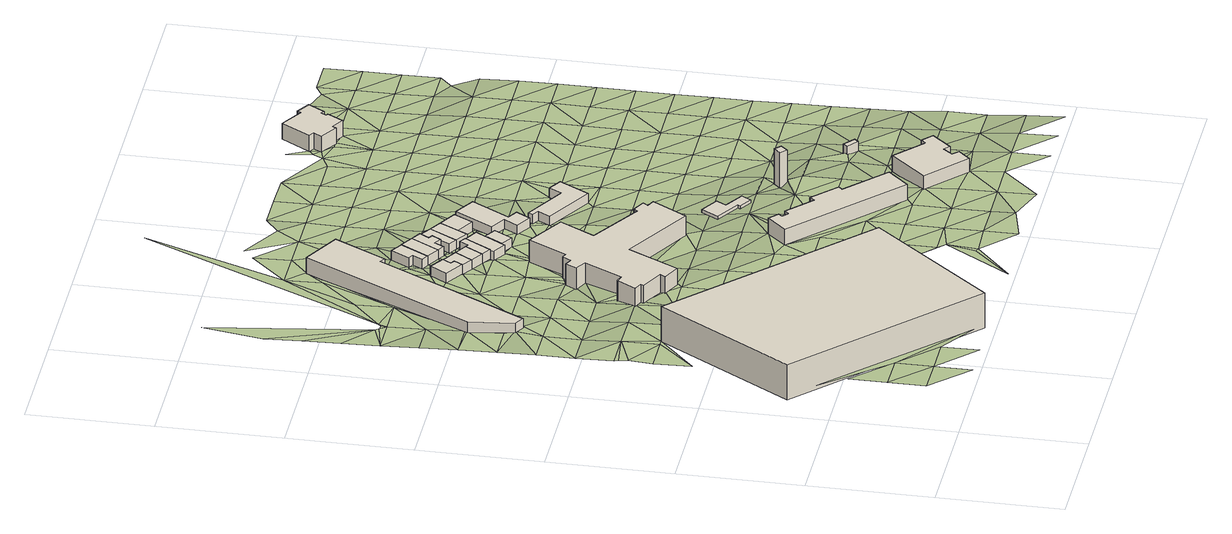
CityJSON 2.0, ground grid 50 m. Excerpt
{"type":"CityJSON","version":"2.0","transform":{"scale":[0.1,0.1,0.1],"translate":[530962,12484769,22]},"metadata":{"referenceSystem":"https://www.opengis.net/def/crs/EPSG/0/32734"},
"CityObjects":{
"building1":{"type":"Building","attributes":{"address":"358 on Victoria Victoria Road Cape Town","building":"commercial","building:levels":5,"building_height":15.3,"plus_code":"4FRW3F76+Q6G","ground_height":28.44,"roof_height":43.74},"geometry":[{"type":"Solid","lod":"1","boundaries":[[[[0,1,2,3]],[[1,4,5,2]],[[4,6,7,5]],[[6,0,3,7]],[[3,2,5,7]],[[6,4,1,0]]]]}]},
"building2":{"type":"Building","attributes":{"address":"International Hotel School 127 Cecil Road Salt River 7925 Cape Town","building":"college","building:levels":2,"amenity":"college","building_height":6.9,"plus_code":"4FRW3F86+86P","ground_height":23.71,"roof_height":30.61},"geometry":[{"type":"Solid","lod":"1","boundaries":[[[[8,9,10,11]],[[9,12,13,10]],[[12,14,15,13]],[[14,16,17,15]],[[16,18,19,17]],[[18,20,21,19]],[[20,8,11,21]],[[11,10,13,15,17,19,21]],[[20,18,16,14,12,9,8]]]]}]},
"building3":{"type":"Building","attributes":{"address":"1 Milne Street Salt River Cape Town","building":"house","building:levels":1,"building_height":4.1,"plus_code":"4FRW3F86+88G","ground_height":25.36,"roof_height":29.46},"geometry":[{"type":"Solid","lod":"1","boundaries":[[[[22,23,24,25]],[[23,26,27,24]],[[26,28,29,27]],[[28,30,31,29]],[[30,32,33,31]],[[32,22,25,33]],[[25,24,27,29,31,33]],[[32,30,28,26,23,22]]]]}]},
"building4":{"type":"Building","attributes":{"address":"271 Victoria Road Salt River Cape Town","building":"commercial","building:levels":3,"building_height":9.7,"plus_code":"4FRW3F86+495","ground_height":25.04,"roof_height":34.74},"geometry":[{"type":"Solid","lod":"1","boundaries":[[[[34,35,36,37]],[[35,38,39,36]],[[38,40,41,39]],[[40,42,43,41]],[[42,44,45,43]],[[44,46,47,45]],[[46,48,49,47]],[[48,50,51,49]],[[50,52,53,51]],[[52,54,55,53]],[[54,56,57,55]],[[56,58,59,57]],[[58,60,61,59]],[[60,62,63,61]],[[62,64,65,63]],[[64,66,67,65]],[[66,68,69,67]],[[68,70,71,69]],[[70,72,73,71]],[[72,74,75,73]],[[74,76,77,75]],[[76,78,79,77]],[[78,80,81,79]],[[80,34,37,81]],[[37,36,39,41,43,45,47,49,51,53,55,57,59,61,63,65,67,69,71,73,75,77,79,81]],[[80,78,76,74,72,70,68,66,64,62,60,58,56,54,52,50,48,46,44,42,40,38,35,34]]]]}]},
"building5":{"type":"Building","attributes":{"address":"2 Milne Street Salt River Cape Town","building":"house","building:levels":1,"building_height":4.1,"plus_code":"4FRW3F86+892","ground_height":25.14,"roof_height":29.24},"geometry":[{"type":"Solid","lod":"1","boundaries":[[[[82,83,84,85]],[[83,86,87,84]],[[86,88,89,87]],[[88,90,91,89]],[[90,92,93,91]],[[92,82,85,93]],[[85,84,87,89,91,93]],[[92,90,88,86,83,82]]]]}]},
"building6":{"type":"Building","attributes":{"address":"3 Milne Street Salt River Cape Town","building":"house","building:levels":1,"building_height":4.1,"plus_code":"4FRW3F86+79W","ground_height":25.14,"roof_height":29.24},"geometry":[{"type":"Solid","lod":"1","boundaries":[[[[94,95,96,97]],[[95,83,84,96]],[[83,82,85,84]],[[82,94,97,85]],[[97,96,84,85]],[[82,83,95,94]]]]}]},
"building7":{"type":"Building","attributes":{"address":"1 Ford Street Salt River Cape Town","building":"house","building:levels":1,"building_height":4.1,"plus_code":"4FRW3F86+99M","ground_height":24.67,"roof_height":28.77},"geometry":[{"type":"Solid","lod":"1","boundaries":[[[[98,99,100,101]],[[99,102,103,100]],[[102,104,105,103]],[[104,106,107,105]],[[106,108,109,107]],[[108,98,101,109]],[[101,100,103,105,107,109]],[[108,106,104,102,99,98]]]]}]},
"building8":{"type":"Building","attributes":{"address":"4 Milne Street Salt River Cape Town","building":"house","building:levels":1,"building_height":4.1,"plus_code":"4FRW3F86+7CJ","ground_height":25.14,"roof_height":29.24},"geometry":[{"type":"Solid","lod":"1","boundaries":[[[[110,111,112,113]],[[111,114,115,112]],[[114,116,117,115]],[[116,95,96,117]],[[95,94,97,96]],[[94,110,113,97]],[[113,112,115,117,96,97]],[[94,95,116,114,111,110]]]]}]},
"building9":{"type":"Building","attributes":{"address":"2 Ford Street Salt River Cape Town","building":"house","building:levels":1,"building_height":4.1,"plus_code":"4FRW3F86+999","ground_height":24.76,"roof_height":28.86},"geometry":[{"type":"Solid","lod":"1","boundaries":[[[[118,119,120,121]],[[119,122,123,120]],[[122,124,125,123]],[[124,118,121,125]],[[121,120,123,125]],[[124,122,119,118]]]]}]},
"building10":{"type":"Building","attributes":{"address":"5 Milne Street Salt River Cape Town","building":"house","building:levels":1,"building_height":4.1,"plus_code":"4FRW3F86+7CF","ground_height":24.87,"roof_height":28.97},"geometry":[{"type":"Solid","lod":"1","boundaries":[[[[126,127,128,129]],[[127,130,131,128]],[[130,132,133,131]],[[132,134,135,133]],[[134,136,137,135]],[[136,138,139,137]],[[138,126,129,139]],[[129,128,131,133,135,137,139]],[[138,136,134,132,130,127,126]]]]}]},
"building11":{"type":"Building","attributes":{"address":"3 Ford Street Salt River Cape Town","building":"house","building:levels":1,"building_height":4.1,"plus_code":"4FRW3F86+9C3","ground_height":24.76,"roof_height":28.86},"geometry":[{"type":"Solid","lod":"1","boundaries":[[[[140,118,121,141]],[[118,124,125,121]],[[124,142,143,125]],[[142,144,145,143]],[[144,146,147,145]],[[146,148,149,147]],[[148,150,151,149]],[[150,140,141,151]],[[141,121,125,143,145,147,149,151]],[[150,148,146,144,142,124,118,140]]]]}]},
"building12":{"type":"Building","attributes":{"address":"6 Milne Street Salt River Cape Town","building":"house","building:levels":1,"building_height":4.1,"plus_code":"4FRW3F86+7C9","ground_height":25.07,"roof_height":29.17},"geometry":[{"type":"Solid","lod":"1","boundaries":[[[[152,153,154,155]],[[153,156,157,154]],[[156,158,159,157]],[[158,152,155,159]],[[155,154,157,159]],[[158,156,153,152]]]]}]},
"building13":{"type":"Building","attributes":{"address":"Salt River Fire Station 346A Victoria Road Salt River 7925 Cape Town","building":"fire_station","building:levels":2,"amenity":"fire_station","operator":"City of Cape Town","building_height":6.9,"plus_code":"4FRW3F76+RH9","ground_height":28.48,"roof_height":35.38},"geometry":[{"type":"Solid","lod":"1","boundaries":[[[[160,161,162,163]],[[161,164,165,162]],[[164,166,167,165]],[[166,168,169,167]],[[168,170,171,169]],[[170,172,173,171]],[[172,174,175,173]],[[174,176,177,175]],[[176,178,179,177]],[[178,180,181,179]],[[180,182,183,181]],[[182,160,163,183]],[[163,162,165,167,169,171,173,175,177,179,181,183]],[[182,180,178,176,174,172,170,168,166,164,161,160]]]]}]},
"building14":{"type":"Building","attributes":{"address":"4 Ford Street Salt River Cape Town","building":"house","building:levels":1,"building_height":4.1,"plus_code":"4FRW3F86+8CW","ground_height":24.34,"roof_height":28.44},"geometry":[{"type":"Solid","lod":"1","boundaries":[[[[184,185,186,187]],[[185,188,189,186]],[[188,190,191,189]],[[190,192,193,191]],[[192,194,195,193]],[[194,196,197,195]],[[196,184,187,197]],[[187,186,189,191,193,195,197]],[[196,194,192,190,188,185,184]]]]}]},
"building15":{"type":"Building","attributes":{"address":"5 Ford Street Salt River Cape Town","building":"house","building:levels":1,"building_height":4.1,"plus_code":"4FRW3F86+8FJ","ground_height":24.34,"roof_height":28.44},"geometry":[{"type":"Solid","lod":"1","boundaries":[[[[198,184,187,199]],[[184,196,197,187]],[[196,200,201,197]],[[200,202,203,201]],[[202,198,199,203]],[[199,187,197,201,203]],[[202,200,196,184,198]]]]}]},
"building16":{"type":"Building","attributes":{"building":"roof","building:levels":1,"building_height":1.3,"min_height":2.8,"plus_code":"4FRW3F76+XH5","ground_height":25.29,"roof_height":30.69,"bottom_roof_height":29.39},"geometry":[{"type":"Solid","lod":"1","boundaries":[[[[204,205,206,207]],[[205,208,209,206]],[[208,210,211,209]],[[210,212,213,211]],[[212,214,215,213]],[[214,216,217,215]],[[216,218,219,217]],[[218,204,207,219]],[[207,206,209,211,213,215,217,219]],[[218,216,214,212,210,208,205,204]]]]}]},
"building17":{"type":"Building","attributes":{"address":"6 Ford Street Salt River Cape Town","building":"house","building:levels":1,"building_height":4.1,"plus_code":"4FRW3F86+8FG","ground_height":24.34,"roof_height":28.44},"geometry":[{"type":"Solid","lod":"1","boundaries":[[[[198,202,203,199]],[[202,220,221,203]],[[220,222,223,221]],[[222,198,199,223]],[[199,203,221,223]],[[222,220,202,198]]]]}]},
"building18":{"type":"Building","attributes":{"address":"7 Ford Street Salt River Cape Town","building":"house","building:levels":1,"building_height":4.1,"plus_code":"4FRW3F86+7GV","ground_height":24.4,"roof_height":28.5},"geometry":[{"type":"Solid","lod":"1","boundaries":[[[[224,225,226,227]],[[225,228,229,226]],[[228,230,231,229]],[[230,232,233,231]],[[232,234,235,233]],[[234,236,237,235]],[[236,238,239,237]],[[238,224,227,239]],[[227,226,229,231,233,235,237,239]],[[238,236,234,232,230,228,225,224]]]]}]},
"building19":{"type":"Building","attributes":{"address":"7 Shelley Road Salt River Cape Town","building":"kindergarten","building:levels":1,"building_height":4.1,"plus_code":"4FRW3F86+5HH","ground_height":24.28,"roof_height":28.38},"geometry":[{"type":"Solid","lod":"1","boundaries":[[[[240,241,242,243]],[[241,244,245,242]],[[244,246,247,245]],[[246,248,249,247]],[[248,250,251,249]],[[250,252,253,251]],[[252,254,255,253]],[[254,240,243,255]],[[243,242,245,247,249,251,253,255]],[[254,252,250,248,246,244,241,240]]]]}]},
"building20":{"type":"Building","attributes":{"building":"yes","building:levels":5,"building_height":15.3,"plus_code":"4FRW3F76+WP2","ground_height":26.21,"roof_height":41.51},"geometry":[{"type":"Solid","lod":"1","boundaries":[[[[256,257,258,259]],[[257,260,261,258]],[[260,262,263,261]],[[262,256,259,263]],[[259,258,261,263]],[[262,260,257,256]]]]}]},
"building21":{"type":"Building","attributes":{"address":"Beth Uriel 289 Victoria Road Salt River 7925 Cape Town","building":"residential","building:levels":2,"beds":"30","amenity":"social_facility","social_facility":"shelter","building_height":6.9,"plus_code":"4FRW3F76+PQ3","ground_height":27.37,"roof_height":34.27},"geometry":[{"type":"Solid","lod":"1","boundaries":[[[[264,265,266,267]],[[265,268,269,266]],[[268,270,271,269]],[[270,272,273,271]],[[272,274,275,273]],[[274,276,277,275]],[[276,278,279,277]],[[278,280,281,279]],[[280,282,283,281]],[[282,264,267,283]],[[267,266,269,271,273,275,277,279,281,283]],[[282,280,278,276,274,272,270,268,265,264]]]]}]},
"building22":{"type":"Building","attributes":{"address":"Me’Kasi Coffee","building":"retail","building:levels":1,"amenity":"cafe","building_height":4.1,"plus_code":"4FRW3F76+RRF","ground_height":26.46,"roof_height":30.56},"geometry":[{"type":"Solid","lod":"1","boundaries":[[[[284,285,286,287]],[[285,288,289,286]],[[288,290,291,289]],[[290,284,287,291]],[[287,286,289,291]],[[290,288,285,284]]]]}]},
"building23":{"type":"Building","attributes":{"address":"Rotary Club of Cape Town Shelley Road Salt River Cape Town","building":"hall","building:levels":2,"amenity":"social_facility","social_facility":"outreach","operator":"Rotary International","building_height":6.9,"plus_code":"4FRW3F86+HQ7","ground_height":22.13,"roof_height":29.03},"geometry":[{"type":"Solid","lod":"1","boundaries":[[[[292,293,294,295]],[[293,296,297,294]],[[296,298,299,297]],[[298,300,301,299]],[[300,302,303,301]],[[302,304,305,303]],[[304,306,307,305]],[[306,308,309,307]],[[308,310,311,309]],[[310,312,313,311]],[[312,314,315,313]],[[314,316,317,315]],[[316,318,319,317]],[[318,292,295,319]],[[295,294,297,299,301,303,305,307,309,311,313,315,317,319]],[[318,316,314,312,310,308,306,304,302,300,298,296,293,292]]]]}]},
"terrain1":{"type":"TINRelief","geometry":[{"type":"CompositeSurface","lod":"1","boundaries":[[[320,321,322]],[[323,322,321]],[[324,325,320]],[[322,324,320]],[[324,326,327]],[[324,322,328]],[[329,328,322]],[[328,326,324]],[[330,331,332]],[[331,330,333]],[[330,332,4]],[[334,333,335]],[[334,335,336]],[[336,335,337]],[[335,333,330]],[[338,337,339]],[[4,335,330]],[[335,340,337]],[[339,337,340]],[[341,338,342]],[[335,4,343]],[[339,342,338]],[[341,344,345]],[[340,335,343]],[[343,4,346]],[[347,341,342]],[[346,4,348]],[[344,341,347]],[[349,345,350]],[[326,351,352]],[[353,339,340]],[[344,354,345]],[[343,355,340]],[[342,339,356]],[[349,350,357]],[[345,354,350]],[[347,342,344]],[[353,340,355]],[[4,358,348]],[[356,339,353]],[[359,357,360]],[[343,346,361]],[[348,362,346]],[[363,352,351]],[[357,350,364]],[[360,365,359]],[[366,360,357]],[[355,343,361]],[[366,357,364]],[[362,361,346]],[[363,367,352]],[[368,356,353]],[[360,369,365]],[[326,352,370]],[[344,371,354]],[[372,366,364]],[[358,4,370]],[[364,373,372]],[[354,371,350]],[[355,374,353]],[[362,348,375]],[[361,376,355]],[[377,373,364]],[[378,361,362]],[[358,375,348]],[[369,360,379]],[[350,371,364]],[[361,378,380]],[[355,376,374]],[[381,378,362]],[[353,382,368]],[[377,364,371]],[[352,367,383]],[[356,368,384]],[[361,385,376]],[[362,375,386]],[[362,386,381]],[[353,374,382]],[[387,378,381]],[[376,385,388]],[[375,358,389]],[[371,390,377]],[[391,368,382]],[[389,358,392]],[[381,386,393]],[[376,394,374]],[[392,358,370]],[[395,376,388]],[[352,396,370]],[[352,383,396]],[[375,397,386]],[[384,368,391]],[[397,375,389]],[[394,376,395]],[[374,398,382]],[[371,344,399]],[[394,398,374]],[[393,386,400]],[[401,356,384]],[[402,403,404]],[[370,405,392]],[[389,392,406]],[[407,377,390]],[[397,400,386]],[[402,404,408]],[[382,409,391]],[[392,405,406]],[[398,409,382]],[[410,390,371]],[[393,400,411]],[[389,412,397]],[[384,391,26]],[[413,414,398]],[[415,370,396]],[[415,396,383]],[[416,393,411]],[[409,398,414]],[[412,389,406]],[[414,413,417]],[[391,409,418]],[[414,417,409]],[[408,419,383]],[[404,403,408]],[[370,420,405]],[[26,391,28]],[[415,383,419]],[[400,397,421]],[[391,418,28]],[[384,26,23]],[[420,406,405]],[[421,397,412]],[[415,420,370]],[[407,390,410]],[[371,399,410]],[[403,422,408]],[[400,423,411]],[[406,424,412]],[[384,23,401]],[[409,417,425]],[[425,417,426]],[[403,427,422]],[[423,400,421]],[[419,408,428]],[[419,428,415]],[[429,406,420]],[[430,418,409]],[[418,431,28]],[[406,429,424]],[[408,422,428]],[[432,416,411]],[[433,431,418]],[[434,421,412]],[[425,430,409]],[[23,435,401]],[[424,434,412]],[[22,436,23]],[[23,436,435]],[[433,418,430]],[[399,407,410]],[[407,437,377]],[[401,435,438]],[[415,439,420]],[[423,432,411]],[[428,440,415]],[[441,422,427]],[[442,436,22]],[[443,438,435]],[[444,423,421]],[[435,436,443]],[[436,445,443]],[[429,420,439]],[[429,439,424]],[[22,446,442]],[[439,415,440]],[[433,430,447]],[[446,22,83]],[[421,434,444]],[[448,425,449]],[[443,99,438]],[[428,422,450]],[[425,448,430]],[[80,449,425]],[[407,399,451]],[[422,441,450]],[[83,452,446]],[[444,453,423]],[[454,83,95]],[[156,448,449]],[[454,452,83]],[[455,456,457]],[[432,423,453]],[[458,440,428]],[[99,20,438]],[[459,80,460]],[[455,457,461]],[[116,114,95]],[[462,448,156]],[[407,451,463]],[[114,454,95]],[[458,428,450]],[[449,464,156]],[[465,459,460]],[[464,449,80]],[[466,452,454]],[[439,467,424]],[[144,452,466]],[[451,399,20]],[[466,454,468]],[[454,114,468]],[[469,439,440]],[[455,470,434]],[[444,434,470]],[[471,144,466]],[[114,111,468]],[[99,119,472]],[[461,470,455]],[[458,469,440]],[[472,20,99]],[[470,453,444]],[[468,111,473]],[[474,475,461]],[[450,441,476]],[[118,472,119]],[[473,111,130]],[[80,459,477]],[[464,478,156]],[[459,465,479]],[[480,158,156]],[[152,158,130]],[[475,470,461]],[[458,450,476]],[[480,156,478]],[[475,474,481]],[[439,469,467]],[[482,476,441]],[[483,464,80]],[[484,432,453]],[[451,20,485]],[[486,473,130]],[[485,463,451]],[[472,487,20]],[[465,488,479]],[[489,130,158]],[[479,477,459]],[[158,480,489]],[[470,490,453]],[[491,479,488]],[[492,478,464]],[[493,486,130]],[[80,477,483]],[[487,485,20]],[[484,494,432]],[[493,130,489]],[[495,494,491]],[[472,118,496]],[[469,458,497]],[[118,140,496]],[[498,489,480]],[[498,480,478]],[[492,464,483]],[[481,499,475]],[[140,184,500]],[[484,453,490]],[[476,501,458]],[[502,481,503]],[[487,472,496]],[[499,470,475]],[[467,469,497]],[[497,458,501]],[[500,184,198]],[[504,479,491]],[[499,481,502]],[[500,496,140]],[[504,491,494]],[[477,479,504]],[[489,224,493]],[[164,503,505]],[[492,483,506]],[[507,485,508]],[[509,485,487]],[[470,510,490]],[[476,482,511]],[[492,506,512]],[[198,222,500]],[[513,506,483]],[[512,514,492]],[[484,504,494]],[[164,467,497]],[[509,487,496]],[[499,510,470]],[[503,515,502]],[[483,477,516]],[[224,222,493]],[[517,518,514]],[[517,514,512]],[[515,503,164]],[[476,519,501]],[[520,484,490]],[[504,516,477]],[[496,500,521]],[[222,521,500]],[[522,499,502]],[[518,517,238]],[[523,508,485]],[[501,519,497]],[[509,523,485]],[[520,490,510]],[[476,511,519]],[[522,502,515]],[[516,254,483]],[[521,222,224]],[[524,504,484]],[[499,256,510]],[[512,525,517]],[[164,497,264]],[[509,496,526]],[[524,484,520]],[[238,521,224]],[[527,512,244]],[[528,256,499]],[[264,515,164]],[[521,526,496]],[[499,522,529]],[[523,530,508]],[[527,525,512]],[[517,525,238]],[[528,499,529]],[[504,531,516]],[[510,256,262]],[[509,532,523]],[[520,510,533]],[[531,504,524]],[[510,262,533]],[[509,526,532]],[[534,254,516]],[[535,519,511]],[[527,244,241]],[[522,515,536]],[[528,529,260]],[[515,264,537]],[[525,527,241]],[[538,521,238]],[[530,523,539]],[[524,520,540]],[[238,525,541]],[[534,516,531]],[[542,535,511]],[[533,262,260]],[[536,529,522]],[[539,523,532]],[[533,540,520]],[[515,537,536]],[[543,544,545]],[[240,254,534]],[[544,519,546]],[[526,521,547]],[[543,545,548]],[[541,538,238]],[[524,549,531]],[[535,546,519]],[[529,550,260]],[[264,551,537]],[[532,526,547]],[[525,241,552]],[[544,546,545]],[[539,553,530]],[[521,538,547]],[[540,549,524]],[[541,525,552]],[[552,241,240]],[[533,260,554]],[[536,550,529]],[[555,240,534]],[[534,531,556]],[[551,557,537]],[[532,558,539]],[[554,540,533]],[[556,531,549]],[[546,559,545]],[[552,240,555]],[[550,554,260]],[[537,285,536]],[[560,538,541]],[[561,545,559]],[[558,532,547]],[[557,562,537]],[[534,563,555]],[[550,536,564]],[[552,560,541]],[[557,561,559]],[[549,540,565]],[[546,535,566]],[[285,537,562]],[[563,534,556]],[[535,567,568]],[[285,564,536]],[[557,559,562]],[[553,539,569]],[[547,538,570]],[[564,290,550]],[[558,571,539]],[[554,565,540]],[[552,555,572]],[[559,546,566]],[[570,538,560]],[[535,568,566]],[[573,556,549]],[[539,571,569]],[[572,555,563]],[[558,547,574]],[[575,554,550]],[[290,575,550]],[[565,573,549]],[[576,285,562]],[[290,288,576]],[[288,285,576]],[[577,560,552]],[[574,547,570]],[[563,556,578]],[[579,562,559]],[[577,552,572]],[[566,580,559]],[[576,575,290]],[[581,571,558]],[[573,578,556]],[[560,582,570]],[[583,565,554]],[[579,576,562]],[[581,558,574]],[[575,584,554]],[[579,559,580]],[[585,572,563]],[[568,586,566]],[[560,577,582]],[[569,571,587]],[[565,583,573]],[[578,585,563]],[[554,584,583]],[[588,586,568]],[[589,574,570]],[[587,571,581]],[[575,576,590]],[[580,566,591]],[[582,589,570]],[[576,579,592]],[[577,572,593]],[[578,573,594]],[[585,595,572]],[[586,591,566]],[[581,574,596]],[[584,575,590]],[[573,583,594]],[[576,592,590]],[[569,587,597]],[[582,577,593]],[[589,596,574]],[[593,572,595]],[[598,585,578]],[[580,599,579]],[[581,597,587]],[[591,600,580]],[[594,598,578]],[[601,589,582]],[[583,584,602]],[[592,579,599]],[[596,603,581]],[[590,604,584]],[[599,580,600]],[[597,581,603]],[[585,605,595]],[[601,582,593]],[[583,602,594]],[[598,605,585]],[[584,604,602]],[[596,589,606]],[[592,607,590]],[[608,609,597]],[[606,589,601]],[[592,599,607]],[[597,603,610]],[[611,593,595]],[[594,612,598]],[[597,610,608]],[[605,613,595]],[[609,614,615]],[[609,608,614]],[[616,603,596]],[[604,590,617]],[[612,594,602]],[[614,608,618]],[[593,611,601]],[[610,603,619]],[[596,606,616]],[[611,595,613]],[[607,617,590]],[[619,608,610]],[[605,598,620]],[[604,621,602]],[[603,622,619]],[[612,623,598]],[[606,601,624]],[[625,603,616]],[[621,604,617]],[[622,603,625]],[[613,605,620]],[[622,626,619]],[[601,611,624]],[[598,623,620]],[[602,627,612]],[[628,616,606]],[[627,602,621]],[[624,628,606]],[[611,613,629]],[[623,612,630]],[[631,622,625]],[[620,632,613]],[[616,633,625]],[[634,622,631]],[[630,612,627]],[[611,629,624]],[[635,634,316]],[[628,633,616]],[[629,613,632]],[[634,631,636]],[[634,636,316]],[[623,637,620]],[[637,623,630]],[[631,625,638]],[[624,639,628]],[[633,640,625]],[[632,620,641]],[[636,631,638]],[[639,624,629]],[[625,640,638]],[[641,620,637]],[[638,292,636]],[[633,628,642]],[[632,643,629]],[[628,639,642]],[[643,632,641]],[[640,633,644]],[[645,292,638]],[[639,629,646]],[[642,644,633]],[[646,629,643]],[[640,647,638]],[[639,648,642]],[[640,644,647]],[[648,639,646]],[[638,649,645]],[[644,642,650]],[[647,651,638]],[[649,638,651]],[[652,642,648]],[[650,642,652]],[[644,653,647]],[[653,644,650]],[[649,651,654]],[[651,647,655]],[[655,647,653]],[[651,656,654]],[[656,651,655]],[[654,656,657]]]}]}
},
"vertices":[
[674,23,73],[1090,506,73],[1090,506,226],[674,23,226],[353,1209,73],[353,1209,226],[5,660,73],[5,660,226],
[703,2636,25],[330,1950,25],[330,1950,94],[703,2636,94],[352,1770,25],[352,1770,94],[394,1747,25],[394,1747,94],[724,2355,25],[724,2355,94],[746,2343,25],[746,2343,94],[859,2552,25],[859,2552,94],
[800,2129,42],[741,2166,42],[741,2166,83],[800,2129,83],[698,2098,42],[698,2098,83],[775,2050,42],[775,2050,83],[796,2084,42],[796,2084,83],[779,2095,42],[779,2095,83],
[913,1817,39],[830,1663,39],[830,1663,136],[913,1817,136],[810,1671,39],[810,1671,136],[787,1636,39],[787,1636,136],[760,1650,39],[760,1650,136],[734,1605,39],[734,1605,136],[778,1578,39],[778,1578,136],[698,1424,39],[698,1424,136],[669,1434,39],[669,1434,136],[623,1357,39],[623,1357,136],[655,1343,39],[655,1343,136],[651,1330,39],[651,1330,136],[745,1283,39],[745,1283,136],[730,1262,39],[730,1262,136],[802,1228,39],[802,1228,136],[910,1433,39],[910,1433,136],[1197,1267,39],[1197,1267,136],[1283,1408,39],[1283,1408,136],[1251,1423,39],[1251,1423,136],[1266,1444,39],[1266,1444,136],[1214,1470,39],[1214,1470,136],[1201,1455,39],[1201,1455,136],[989,1584,39],[989,1584,136],[1069,1725,39],[1069,1725,136],
[819,2022,40],[864,2092,40],[864,2092,81],[819,2022,81],[800,2129,40],[800,2129,81],[779,2095,40],[779,2095,81],[796,2084,40],[796,2084,81],[775,2050,40],[775,2050,81],
[870,1990,40],[915,2063,40],[915,2063,81],[870,1990,81],
[892,2306,35],[843,2335,35],[843,2335,76],[892,2306,76],[799,2261,35],[799,2261,76],[820,2249,35],[820,2249,76],[796,2208,35],[796,2208,76],[825,2191,35],[825,2191,76],
[908,1967,40],[975,2075,40],[975,2075,81],[908,1967,81],[949,2091,40],[949,2091,81],[927,2056,40],[927,2056,81],
[946,2275,36],[892,2306,36],[892,2306,77],[946,2275,77],[825,2191,36],[825,2191,77],[878,2161,36],[878,2161,77],
[963,1930,37],[1009,2004,37],[1009,2004,78],[963,1930,78],[1033,2044,37],[1033,2044,78],[975,2075,37],[975,2075,78],[908,1967,37],[908,1967,78],[903,1953,37],[903,1953,78],[957,1920,37],[957,1920,78],
[986,2251,36],[986,2251,77],[905,2145,36],[905,2145,77],[928,2183,36],[928,2183,77],[957,2166,36],[957,2166,77],[979,2202,36],[979,2202,77],[962,2213,36],[962,2213,77],
[1009,2004,39],[963,1930,39],[963,1930,80],[1009,2004,80],[1012,1902,39],[1012,1902,80],[1056,1976,39],[1056,1976,80],
[1154,880,73],[1572,485,73],[1572,485,142],[1154,880,142],[1652,569,73],[1652,569,142],[1492,720,73],[1492,720,142],[1507,736,73],[1507,736,142],[1409,829,73],[1409,829,142],[1391,810,73],[1391,810,142],[1290,905,73],[1290,905,142],[1273,887,73],[1273,887,142],[1251,908,73],[1251,908,142],[1264,922,73],[1264,922,142],[1227,957,73],[1227,957,142],
[1036,2220,32],[986,2251,32],[986,2251,73],[1036,2220,73],[962,2213,32],[962,2213,73],[979,2202,32],[979,2202,73],[957,2166,32],[957,2166,73],[934,2128,32],[934,2128,73],[969,2108,32],[969,2108,73],
[1086,2191,32],[1086,2191,73],[1021,2076,32],[1021,2076,73],[1043,2114,32],[1043,2114,73],
[1400,1186,82],[1326,1230,82],[1326,1230,95],[1400,1186,95],[1283,1161,82],[1283,1161,95],[1382,1102,82],[1382,1102,95],[1377,1092,82],[1377,1092,95],[1431,1060,82],[1431,1060,95],[1455,1099,82],[1455,1099,95],[1376,1146,82],[1376,1146,95],
[1116,2073,32],[1116,2073,73],[1159,2150,32],[1159,2150,73],
[1182,2149,32],[1090,1994,32],[1090,1994,73],[1182,2149,73],[1154,1957,32],[1154,1957,73],[1121,1901,32],[1121,1901,73],[1183,1864,32],[1183,1864,73],[1218,1922,32],[1218,1922,73],[1177,1946,32],[1177,1946,73],[1268,2099,32],[1268,2099,73],
[1477,1801,31],[1422,1833,31],[1422,1833,72],[1477,1801,72],[1393,1782,31],[1393,1782,72],[1223,1878,31],[1223,1878,72],[1212,1858,31],[1212,1858,72],[1239,1843,31],[1239,1843,72],[1210,1792,31],[1210,1792,72],[1407,1680,31],[1407,1680,72],
[1616,982,50],[1641,958,50],[1641,958,203],[1616,982,203],[1667,986,50],[1667,986,203],[1643,1009,50],[1643,1009,203],
[1795,582,62],[1663,438,62],[1663,438,131],[1795,582,131],[1826,293,62],[1826,293,131],[1871,340,62],[1871,340,131],[1847,363,62],[1847,363,131],[1877,399,62],[1877,399,131],[1900,379,62],[1900,379,131],[1972,458,62],[1972,458,131],[1929,496,62],[1929,496,131],[1911,477,62],[1911,477,131],
[1896,775,53],[1938,739,53],[1938,739,94],[1896,775,94],[1954,756,53],[1954,756,94],[1911,793,53],[1911,793,94],
[1867,2838,10],[1811,2872,10],[1811,2872,79],[1867,2838,79],[1802,2858,10],[1802,2858,79],[1710,2913,10],[1710,2913,79],[1638,2795,10],[1638,2795,79],[1659,2782,10],[1659,2782,79],[1639,2750,10],[1639,2750,79],[1712,2705,10],[1712,2705,79],[1721,2720,10],[1721,2720,79],[1771,2690,10],[1771,2690,79],[1810,2755,10],[1810,2755,79],[1801,2760,10],[1801,2760,79],[1814,2781,10],[1814,2781,79],[1827,2773,10],[1827,2773,79],
[179,307,86],[179,157,86],[330,157,86],[330,7,87],[330,307,86],[179,457,86],[674,23,92],[5,660,99],[480,157,87],[480,7,88],[330,1207,73],[179,1207,75],[179,1057,79],[191,1306,72],[187,1342,72],[330,1357,72],[179,1357,72],[179,1507,68],[179,1657,68],[330,1657,63],[330,1507,63],[179,1807,63],[352,1770,59],[480,1357,70],[330,1950,54],[179,1957,58],[480,1207,73],[330,1807,59],[630,1057,73],[179,2107,51],[330,2107,47],[830,105,87],[930,307,82],[480,1657,58],[330,1957,54],[480,1507,58],[394,1747,59],[179,2257,45],[780,907,74],[179,2407,40],[298,2299,43],[623,1357,64],[630,1207,69],[871,150,84],[330,2257,42],[179,2557,34],[306,2286,43],[889,134,84],[480,1807,54],[179,2707,29],[1090,506,81],[480,2257,41],[313,2282,43],[329,2282,43],[630,1657,53],[780,1057,70],[630,1507,53],[341,2292,43],[651,1330,64],[240,2954,18],[655,1343,64],[730,1262,70],[630,1807,49],[1127,398,81],[630,2107,42],[669,1434,53],[780,1207,70],[745,1283,60],[698,1424,64],[930,907,74],[480,2407,37],[630,1957,45],[930,757,76],[802,1228,70],[734,1605,48],[778,1578,55],[1080,457,81],[930,1057,70],[760,1650,48],[703,2636,27],[930,1207,63],[724,2355,35],[1080,7,79],[1246,153,80],[1230,157,80],[1080,607,78],[1080,757,76],[630,2707,27],[1260,278,79],[780,1807,48],[630,2557,31],[930,1357,57],[1080,907,74],[787,1636,48],[780,1657,48],[1230,457,79],[910,1433,51],[810,1671,48],[780,1957,44],[1230,307,79],[1230,607,77],[1080,1057,66],[1381,157,81],[1080,1207,57],[1154,880,74],[913,1817,43],[830,1663,48],[1384,22,81],[1381,307,78],[1230,757,76],[903,1953,41],[819,2022,44],[1197,1267,57],[870,1990,41],[1227,957,75],[780,2257,39],[796,2208,39],[878,3290,11],[746,2343,35],[1381,607,78],[1381,457,78],[1526,60,86],[825,2191,39],[799,2261,39],[1230,1057,69],[820,2249,39],[878,2161,40],[908,1967,41],[957,1920,41],[930,1807,43],[1531,157,81],[780,2707,29],[905,2145,40],[1230,1207,57],[930,2107,40],[1264,922,75],[1251,908,75],[1273,887,75],[1531,307,79],[1080,1657,39],[989,1584,43],[1290,905,75],[963,1930,41],[780,2857,26],[1080,1807,39],[1201,1455,44],[934,2128,40],[1572,485,79],[969,2108,40],[1531,457,79],[1381,1057,65],[957,2166,40],[930,2407,31],[1021,2076,37],[1391,810,77],[1381,907,75],[1681,157,81],[1230,1657,38],[1121,1901,39],[1230,1507,44],[1080,1957,39],[1409,829,77],[1681,7,86],[1210,1792,38],[1381,1357,34],[930,2707,25],[1043,2114,37],[930,2557,25],[1214,1470,44],[1090,1994,39],[1381,1207,41],[1266,1444,44],[1183,1864,38],[1116,2073,37],[1283,1408,47],[1251,1423,47],[1080,2407,26],[1663,438,79],[1154,1957,39],[1531,907,75],[1080,2257,32],[1681,307,79],[1531,757,77],[1507,736,77],[1381,1507,33],[1492,720,77],[1212,1858,38],[826,2898,26],[1000,2801,24],[1080,2557,22],[1531,1057,65],[1831,157,82],[1223,1878,38],[1239,1843,38],[1218,1922,36],[1681,607,73],[1381,1657,31],[1230,1957,36],[1177,1946,36],[1826,293,77],[1531,1207,41],[1230,2257,28],[1681,757,76],[1080,2707,22],[1531,1357,34],[1381,1957,28],[1230,2407,24],[1381,1807,31],[1641,958,72],[1681,907,72],[1080,2857,19],[1531,1507,33],[1230,2557,21],[1681,1057,50],[1531,1657,31],[1981,157,82],[1831,757,65],[1831,607,62],[1381,2257,23],[1230,2707,19],[1681,1207,36],[1381,2107,26],[1981,7,83],[1847,363,77],[1871,340,77],[1900,379,77],[1981,307,71],[1381,2407,20],[1877,399,77],[1681,1357,33],[1831,907,59],[1911,477,71],[1531,1957,28],[1230,2857,15],[1831,1057,36],[1531,1807,31],[1681,1507,32],[1929,496,71],[1381,2557,17],[1981,457,71],[1531,2107,26],[1972,458,71],[1981,607,56],[1681,1657,30],[1896,775,65],[1831,1207,33],[2132,307,64],[2132,7,84],[2132,157,79],[1381,2857,12],[1531,2257,23],[1381,2707,14],[1681,1807,30],[1831,1357,32],[1531,2407,20],[1981,907,42],[1981,757,53],[1681,1957,26],[1831,1507,31],[2132,607,52],[2132,457,64],[1531,2557,17],[1681,2107,23],[1981,1207,31],[1981,1057,33],[1831,1657,29],[2282,157,74],[1531,2707,14],[2282,7,83],[1681,2257,21],[2132,907,37],[2282,307,59],[2132,757,46],[1831,1957,28],[1981,1357,31],[1831,1807,29],[1681,2407,18],[1588,2735,14],[1981,1507,29],[2282,607,45],[2282,457,59],[1831,2107,24],[2132,1207,30],[1681,2557,16],[2132,1057,32],[1981,1657,28],[1831,2257,19],[2282,757,39],[1639,2750,13],[1613,2777,13],[1681,2707,13],[1981,1957,28],[2132,1357,28],[1981,1807,28],[1638,2795,12],[1593,2877,12],[1831,2407,16],[2282,907,36],[1659,2782,12],[1712,2705,13],[2132,1657,26],[2282,1057,32],[1771,2690,12],[2132,1507,27],[1981,2107,26],[1831,2557,14],[1721,2720,13],[2282,1207,29],[1981,2257,23],[2132,1957,26],[2282,1357,28],[1831,2707,12],[2132,1807,26],[1981,2407,13],[1810,2755,12],[1801,2760,12],[1827,2773,12],[2282,1507,26],[1981,2707,8],[2132,2107,24],[1981,2557,9],[2282,1657,24],[2132,2257,21],[2282,1807,24],[2132,2407,9],[1981,2857,6],[2282,1957,24],[2132,2557,5],[2282,2107,23],[2081,2827,2],[2227,2356,5],[2132,2707,4],[2282,2257,16],[2282,2407,5],[2132,2857,2],[2282,2557,2],[2282,2707,2],[2282,2857,0]
]}
